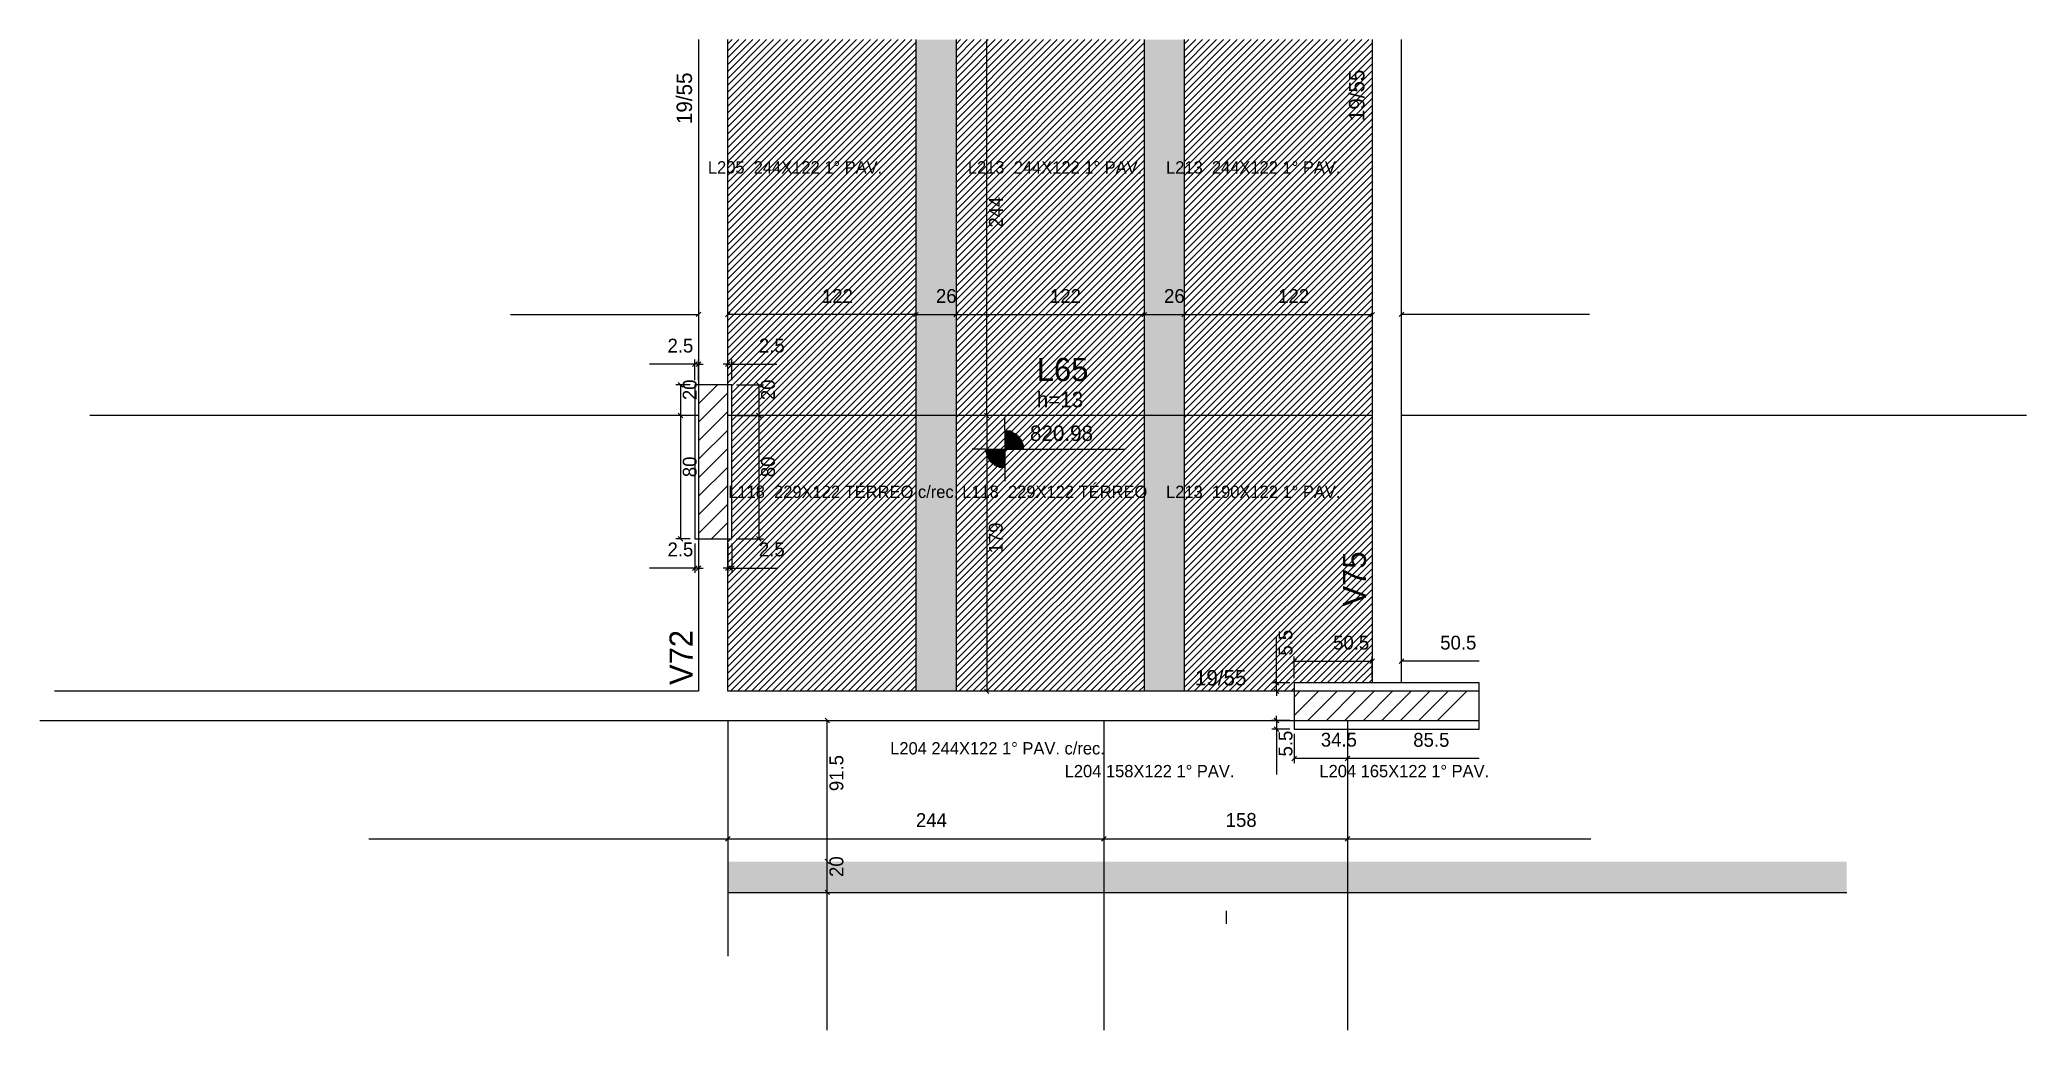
# Model space of a CAD drawing. Header units: metres. Extents: x 6003 to 7292, y 2477 to 3120.
import ezdxf

# ---------------------------------------------------------------- set-up
doc = ezdxf.new("R2010")
doc.units = ezdxf.units.M
for name, color, linetype in [('3', 7, 'Continuous'), ('4', 7, 'Continuous'), ('7', 7, 'Continuous'), ('AUX00', 7, 'Continuous'), ('Hachura', 7, 'Continuous'), ('Painéis', 7, 'Continuous'), ('REAPROVEITAMENTO', 7, 'Continuous')]:
    doc.layers.add(name, color=color, linetype=linetype)

msp = doc.modelspace()

# ---------------------------------------------------------------- hatches: boundary and pattern name
at = {"layer": 'Hachura'}
h = msp.add_hatch(color=7, dxfattribs=at)
h.dxf.hatch_style = 1
h.paths.add_polyline_path([(6571.2, 2697.2), (6597.2, 2697.2), (6597.2, 3120.2), (6571.2, 3120.2), (6571.2, 2697.2)])
h = msp.add_hatch(color=7, dxfattribs=at)
h.dxf.hatch_style = 1
h.paths.add_polyline_path([(6719.2, 2697.2), (6745.2, 2697.2), (6745.2, 3120.2), (6719.2, 3120.2), (6719.2, 2697.2)])
h = msp.add_hatch(color=7, dxfattribs=at)
h.dxf.hatch_style = 1
h.paths.add_polyline_path([(7175.2, 2566.7), (7175.2, 2586.7), (6449.2, 2586.7), (6449.2, 2566.7), (7175.2, 2566.7)])
at = {"layer": 'REAPROVEITAMENTO'}
h = msp.add_hatch(dxfattribs=at)
h.set_pattern_fill('ANSI31')
h.paths.add_polyline_path([(6449.2, 2896.2), (6451.7, 2896.2), (6451.7, 2796.2), (6449.2, 2796.2), (6449.2, 2697.2), (6571.2, 2697.2), (6571.2, 3120.2), (6449.2, 3120.2), (6449.2, 2896.2)])
h = msp.add_hatch(dxfattribs=at)
h.set_pattern_fill('ANSI31')
h.paths.add_polyline_path([(6597.2, 2697.2), (6719.2, 2697.2), (6719.2, 3120.2), (6597.2, 3120.2), (6597.2, 2697.2)])
h = msp.add_hatch(dxfattribs=at)
h.set_pattern_fill('ANSI31')
h.paths.add_polyline_path([(6745.2, 2697.2), (6816.7, 2697.2), (6816.7, 2702.7), (6867.2, 2702.7), (6867.2, 3120.2), (6745.2, 3120.2), (6745.2, 2697.2)])

# ---------------------------------------------------------------- linework, layer by layer
at = {"layer": '3', "color": 3, "lineweight": 25}
for p, q in [((6430.2, 2883.9), (6442.4, 2896.2)), ((6430.2, 2895.9), (6430.4, 2896.2)), ((6430.2, 2871.9), (6449.2, 2890.9)), ((6430.2, 2859.8), (6449.2, 2878.8)), ((6628.8, 2866.8), (6628.8, 2875.4)), ((6430.2, 2847.8), (6449.2, 2866.8)), ((6628.8, 2866.8), (6628.8, 2841.8)), ((6628.8, 2866.2), (6632.7, 2866.2)), ((6628.8, 2865.4), (6634.6, 2865.4)), ((6628.8, 2864.6), (6635.9, 2864.6)), ((6628.8, 2863.8), (6636.9, 2863.8)), ((6628.8, 2863), (6637.8, 2863)), ((6628.8, 2862.3), (6638.5, 2862.3)), ((6430.2, 2835.8), (6449.2, 2854.8)), ((6616.3, 2854.3), (6607.6, 2854.3)), ((6616.3, 2854.3), (6641.3, 2854.3)), ((6628.8, 2853.5), (6616.3, 2853.5)), ((6628.8, 2852.7), (6616.4, 2852.7)), ((6628.8, 2851.9), (6616.5, 2851.9)), ((6628.8, 2851.2), (6616.7, 2851.2)), ((6628.8, 2850.4), (6617, 2850.4)), ((6628.8, 2849.6), (6617.3, 2849.6)), ((6628.8, 2848.8), (6617.6, 2848.8)), ((6628.8, 2861.5), (6639.1, 2861.5)), ((6628.8, 2860.7), (6639.6, 2860.7)), ((6628.8, 2859.9), (6640, 2859.9)), ((6628.8, 2859.1), (6640.4, 2859.1)), ((6628.8, 2858.3), (6640.7, 2858.3)), ((6628.8, 2857.5), (6640.9, 2857.5)), ((6628.8, 2856.7), (6641.1, 2856.7)), ((6628.8, 2855.9), (6641.2, 2855.9)), ((6628.8, 2855.1), (6641.3, 2855.1)), ((6641.3, 2854.3), (6706.6, 2854.3)), ((6430.2, 2823.8), (6449.2, 2842.8)), ((6628.8, 2848), (6618, 2848)), ((6628.8, 2847.2), (6618.6, 2847.2)), ((6628.8, 2846.4), (6619.2, 2846.4)), ((6628.8, 2845.6), (6619.9, 2845.6)), ((6628.8, 2844.8), (6620.7, 2844.8)), ((6628.8, 2844), (6621.7, 2844)), ((6628.8, 2843.2), (6623.1, 2843.2)), ((6628.8, 2842.4), (6625, 2842.4)), ((6628.8, 2841.8), (6628.8, 2833.6)), ((6430.2, 2811.8), (6449.2, 2830.8)), ((6430.2, 2799.7), (6449.2, 2818.7)), ((6438.6, 2796.2), (6449.2, 2806.7)), ((6816.7, 2681.4), (6832.5, 2697.2)), ((6816.7, 2693.4), (6820.4, 2697.2)), ((6825.5, 2678.2), (6844.5, 2697.2)), ((6837.5, 2678.2), (6856.5, 2697.2)), ((6849.5, 2678.2), (6868.5, 2697.2)), ((6861.5, 2678.2), (6880.5, 2697.2)), ((6873.6, 2678.2), (6892.6, 2697.2)), ((6885.6, 2678.2), (6904.6, 2697.2)), ((6897.6, 2678.2), (6916.6, 2697.2)), ((6909.6, 2678.2), (6928.6, 2697.2)), ((6772.8, 2546.3), (6772.8, 2554.8))]:
    msp.add_line(p, q, dxfattribs=at)
for points in [[(6430.2, 3120.2), (6430.2, 2896.2)], [(6449.2, 2896.2), (6449.2, 3120.2)], [(6867.2, 3120.2), (6867.2, 2702.7)], [(6886.2, 2702.7), (6886.2, 3120.2)], [(6430.2, 2796.2), (6430.2, 2697.2)], [(6430.2, 2796.2), (6430.2, 2697.2)], [(6449.2, 2697.2), (6449.2, 2796.2)], [(6449.2, 2697.2), (6449.2, 2796.2)], [(6430.2, 2697.2), (6012.2, 2697.2)], [(6816.7, 2697.2), (6449.2, 2697.2)], [(6002.7, 2678.2), (6439.7, 2678.2)], [(6439.7, 2678.2), (6816.7, 2678.2)]]:
    msp.add_lwpolyline(points, dxfattribs=at)
at = {"layer": '7', "color": 7, "lineweight": 25}
for points in [[(6427.7, 2796.2), (6451.7, 2796.2), (6451.7, 2896.2), (6427.7, 2896.2), (6427.7, 2796.2)], [(6430.2, 2796.2), (6449.2, 2796.2), (6449.2, 2896.2), (6430.2, 2896.2), (6430.2, 2796.2)], [(6816.7, 2672.7), (6936.7, 2672.7), (6936.7, 2702.7), (6816.7, 2702.7), (6816.7, 2672.7)], [(6816.7, 2678.2), (6936.7, 2678.2), (6936.7, 2697.2), (6816.7, 2697.2), (6816.7, 2678.2)]]:
    msp.add_lwpolyline(points, dxfattribs=at)
at = {"layer": 'Painéis', "color": 200, "lineweight": 25}
for p, q in [((6571.2, 3120.2), (6571.2, 2697.2)), ((6597.2, 3120.2), (6597.2, 2697.2)), ((6719.2, 3120.2), (6719.2, 2697.2)), ((6745.2, 3120.2), (6745.2, 2697.2)), ((6430.2, 2876.2), (6035.2, 2876.2)), ((6867.2, 2876.2), (6449.2, 2876.2)), ((7291.7, 2876.2), (6886.2, 2876.2)), ((6449.2, 2678.2), (6449.2, 2525.2)), ((6693.2, 2678.2), (6693.2, 2477.2)), ((6851.2, 2678.2), (6851.2, 2477.2)), ((6449.2, 2566.7), (7175.2, 2566.7))]:
    msp.add_line(p, q, dxfattribs=at)
at = {"layer": 'Painéis', "color": 4, "lineweight": 25}
for p, q in [((6617.1, 2876.2), (6617.1, 3120.2)), ((6308.2, 2941.9), (6430.2, 2941.9)), ((6571.2, 2941.7), (6449.2, 2941.7)), ((6571.2, 2941.7), (6597.2, 2941.7)), ((6597.2, 2941.7), (6719.2, 2941.7)), ((6719.2, 2941.7), (6745.2, 2941.7)), ((6745.2, 2941.7), (6867.2, 2941.7)), ((7008.2, 2941.9), (6886.2, 2941.9)), ((6427.7, 2909.5), (6398.3, 2909.5)), ((6427.7, 2899.2), (6427.7, 2912.5)), ((6430.2, 2909.5), (6427.7, 2909.5)), ((6430.2, 2899.2), (6430.2, 2912.5)), ((6430.2, 2909.5), (6433.2, 2909.5)), ((6449.2, 2909.5), (6446.2, 2909.5)), ((6449.2, 2899.2), (6449.2, 2912.5)), ((6449.2, 2909.5), (6451.7, 2909.5)), ((6451.7, 2899.2), (6451.7, 2912.5)), ((6451.7, 2909.5), (6481, 2909.5)), ((6424.7, 2896.2), (6415.5, 2896.2)), ((6418.5, 2896.2), (6418.5, 2876.2)), ((6454.7, 2896.2), (6472.3, 2896.2)), ((6469.3, 2896.2), (6469.3, 2876.2)), ((6424.7, 2876.2), (6415.5, 2876.2)), ((6424.7, 2876.2), (6415.5, 2876.2)), ((6418.5, 2876.2), (6418.5, 2796.2)), ((6454.7, 2876.2), (6472.3, 2876.2)), ((6454.7, 2876.2), (6472.3, 2876.2)), ((6469.3, 2876.2), (6469.3, 2796.2)), ((6617.1, 2876.2), (6617.1, 2697.2)), ((6424.7, 2796.2), (6415.5, 2796.2)), ((6427.7, 2793.2), (6427.7, 2774.2)), ((6430.2, 2793.2), (6430.2, 2774.2)), ((6449.2, 2793.2), (6449.2, 2774.2)), ((6451.7, 2793.2), (6451.7, 2774.2)), ((6454.7, 2796.2), (6472.3, 2796.2)), ((6427.7, 2777.2), (6398.3, 2777.2)), ((6430.2, 2777.2), (6427.7, 2777.2)), ((6430.2, 2777.2), (6433.2, 2777.2)), ((6449.2, 2777.2), (6446.2, 2777.2)), ((6449.2, 2777.2), (6451.7, 2777.2)), ((6451.7, 2777.2), (6481, 2777.2)), ((6805.1, 2702.7), (6805.1, 2732.2)), ((6816.7, 2705.7), (6816.7, 2719.7)), ((6816.7, 2716.7), (6867.2, 2716.7)), ((6867.2, 2705.7), (6867.2, 2719.7)), ((6886.2, 2705.7), (6886.2, 2719.7)), ((6936.7, 2716.7), (6886.2, 2716.7)), ((6813.7, 2702.7), (6802.1, 2702.7)), ((6813.7, 2697.2), (6802.1, 2697.2)), ((6805.1, 2697.2), (6805.1, 2702.7)), ((6805.1, 2697.2), (6805.1, 2694.2)), ((6805.1, 2678.2), (6805.1, 2681.2)), ((6513.7, 2586.7), (6513.7, 2678.2)), ((6813.7, 2678.2), (6802.1, 2678.2)), ((6813.7, 2672.7), (6802.1, 2672.7)), ((6805.1, 2678.2), (6805.1, 2672.7)), ((6805.1, 2672.7), (6805.1, 2643.1)), ((6816.7, 2669.7), (6816.7, 2650.6)), ((6851.2, 2669.7), (6851.2, 2650.6)), ((6851.2, 2669.7), (6851.2, 2650.6)), ((6851.2, 2653.6), (6816.7, 2653.6)), ((6936.7, 2653.6), (6851.2, 2653.6)), ((6216.2, 2601.5), (6449.2, 2601.5)), ((6449.2, 2601.5), (6693.2, 2601.5)), ((6693.2, 2601.5), (6851.2, 2601.5)), ((6851.2, 2601.5), (7009.2, 2601.5)), ((6513.7, 2566.7), (6513.7, 2586.7)), ((6513.7, 2477.2), (6513.7, 2566.7))]:
    msp.add_line(p, q, dxfattribs=at)
at = {"layer": 'Painéis', "color": 0, "lineweight": 25}
for p, q in [((6428.7, 2940.4), (6431.7, 2943.4)), ((6450.7, 2943.2), (6447.7, 2940.2)), ((6572.7, 2943.2), (6569.7, 2940.2)), ((6569.7, 2940.2), (6572.7, 2943.2)), ((6598.7, 2943.2), (6595.7, 2940.2)), ((6595.7, 2940.2), (6598.7, 2943.2)), ((6717.7, 2940.2), (6720.7, 2943.2)), ((6720.7, 2943.2), (6717.7, 2940.2)), ((6743.7, 2940.2), (6746.7, 2943.2)), ((6746.7, 2943.2), (6743.7, 2940.2)), ((6865.7, 2940.2), (6868.7, 2943.2)), ((6887.7, 2943.4), (6884.7, 2940.4)), ((6426.2, 2908), (6429.2, 2911)), ((6431.7, 2911), (6428.7, 2908)), ((6447.7, 2908), (6450.7, 2911)), ((6453.2, 2911), (6450.2, 2908)), ((6420, 2894.7), (6417, 2897.7)), ((6470.8, 2894.7), (6467.8, 2897.7)), ((6417, 2877.7), (6420, 2874.7)), ((6420, 2874.7), (6417, 2877.7)), ((6467.8, 2877.7), (6470.8, 2874.7)), ((6470.8, 2874.7), (6467.8, 2877.7)), ((6615.6, 2877.7), (6618.6, 2874.7)), ((6618.6, 2874.7), (6615.6, 2877.7)), ((6417, 2797.7), (6420, 2794.7)), ((6467.8, 2797.7), (6470.8, 2794.7)), ((6426.2, 2775.7), (6429.2, 2778.7)), ((6431.7, 2778.7), (6428.7, 2775.7)), ((6447.7, 2775.7), (6450.7, 2778.7)), ((6453.2, 2778.7), (6450.2, 2775.7)), ((6818.2, 2718.2), (6815.2, 2715.2)), ((6865.7, 2715.2), (6868.7, 2718.2)), ((6887.7, 2718.2), (6884.7, 2715.2)), ((6615.6, 2698.7), (6618.6, 2695.7)), ((6803.6, 2704.2), (6806.6, 2701.2)), ((6806.6, 2695.7), (6803.6, 2698.7)), ((6515.2, 2676.7), (6512.2, 2679.7)), ((6803.6, 2679.7), (6806.6, 2676.7)), ((6806.6, 2671.2), (6803.6, 2674.2)), ((6818.2, 2655.1), (6815.2, 2652.1)), ((6849.7, 2652.1), (6852.7, 2655.1)), ((6852.7, 2655.1), (6849.7, 2652.1)), ((6447.7, 2600), (6450.7, 2603)), ((6450.7, 2603), (6447.7, 2600)), ((6691.7, 2600), (6694.7, 2603)), ((6694.7, 2603), (6691.7, 2600)), ((6849.7, 2600), (6852.7, 2603)), ((6852.7, 2603), (6849.7, 2600)), ((6515.2, 2585.2), (6512.2, 2588.2)), ((6512.2, 2588.2), (6515.2, 2585.2)), ((6515.2, 2565.2), (6512.2, 2568.2)), ((6512.2, 2568.2), (6515.2, 2565.2))]:
    msp.add_line(p, q, dxfattribs=at)

# ---------------------------------------------------------------- texts
at = {"layer": '3', "color": 3, "lineweight": 25}
for p in [(6425.9, 3065.4), (6862.2, 3067.3)]:
    msp.add_text('19/55', height=10, rotation=90, dxfattribs=at).set_placement(p)
for s, p in [('h=13', (6649.6, 2881.6)), ('820.98', (6645.2, 2859.7)), ('19/55', (6752.2, 2701))]:
    msp.add_text(s, height=10, dxfattribs=at).set_placement(p)
at = {"layer": '4', "color": 4, "lineweight": 25}
msp.add_text('L65', height=15, dxfattribs=at).set_placement((6649.6, 2898.6))
for s, p in [('V75', (6863.2, 2752.3)), ('V72', (6426.3, 2701.3))]:
    msp.add_text(s, height=15, rotation=90, dxfattribs=at).set_placement(p)
at = {"layer": 'AUX00', "color": 7, "lineweight": 25}
for s, p in [('L205 ^J244X122^J1° PAV.', (6436.2, 3033.3)), ('L213 ^J244X122^J1° PAV.', (6604.9, 3033.3)), ('L213 ^J244X122^J1° PAV.', (6733.5, 3033.3)), ('L118 ^J229X122^JTÉRREO^Jc/rec.', (6449.4, 2822.7)), ('L118 ^J229X122^JTÉRREO', (6601.2, 2822.7)), ('L213 ^J190X122^J1° PAV.', (6733.5, 2822.7)), ('L204^J244X122^J1° PAV.^Jc/rec.', (6554.5, 2656.2)), ('L204^J158X122^J1° PAV.', (6667.7, 2641.4)), ('L204^J165X122^J1° PAV.', (6833, 2641.4))]:
    msp.add_text(s, height=8, dxfattribs=at).set_placement(p)
at = {"layer": 'Painéis', "color": 240, "lineweight": 25}
for s, p in [('244', (6627.6, 2998.2)), ('20', (6428.9, 2886.2)), ('20', (6479.7, 2886.2)), ('80', (6428.9, 2836.2)), ('80', (6479.7, 2836.2)), ('179', (6627.5, 2786.7)), ('5.5', (6815.5, 2720.4)), ('5.5', (6815.5, 2654.9)), ('91.5', (6524.1, 2632.4)), ('20', (6524.1, 2576.7))]:
    msp.add_text(s, height=9, rotation=90, dxfattribs=at).set_placement(p)
for s, p in [('122', (6510.2, 2949.3)), ('26', (6584.2, 2949.3)), ('122', (6658.2, 2949.3)), ('26', (6732.2, 2949.3)), ('122', (6806.2, 2949.3)), ('2.5', (6410, 2917.1)), ('2.5', (6469.3, 2917.1)), ('2.5', (6410, 2784.8)), ('2.5', (6469.3, 2784.8)), ('50.5', (6841.9, 2724.3)), ('50.5', (6911.4, 2724.3)), ('34.5', (6833.9, 2661.3)), ('85.5', (6893.9, 2661.2)), ('244', (6571.2, 2609.1)), ('158', (6772.2, 2609.2))]:
    msp.add_text(s, height=9, dxfattribs=at).set_placement(p)

doc.saveas('drawing.dxf')
